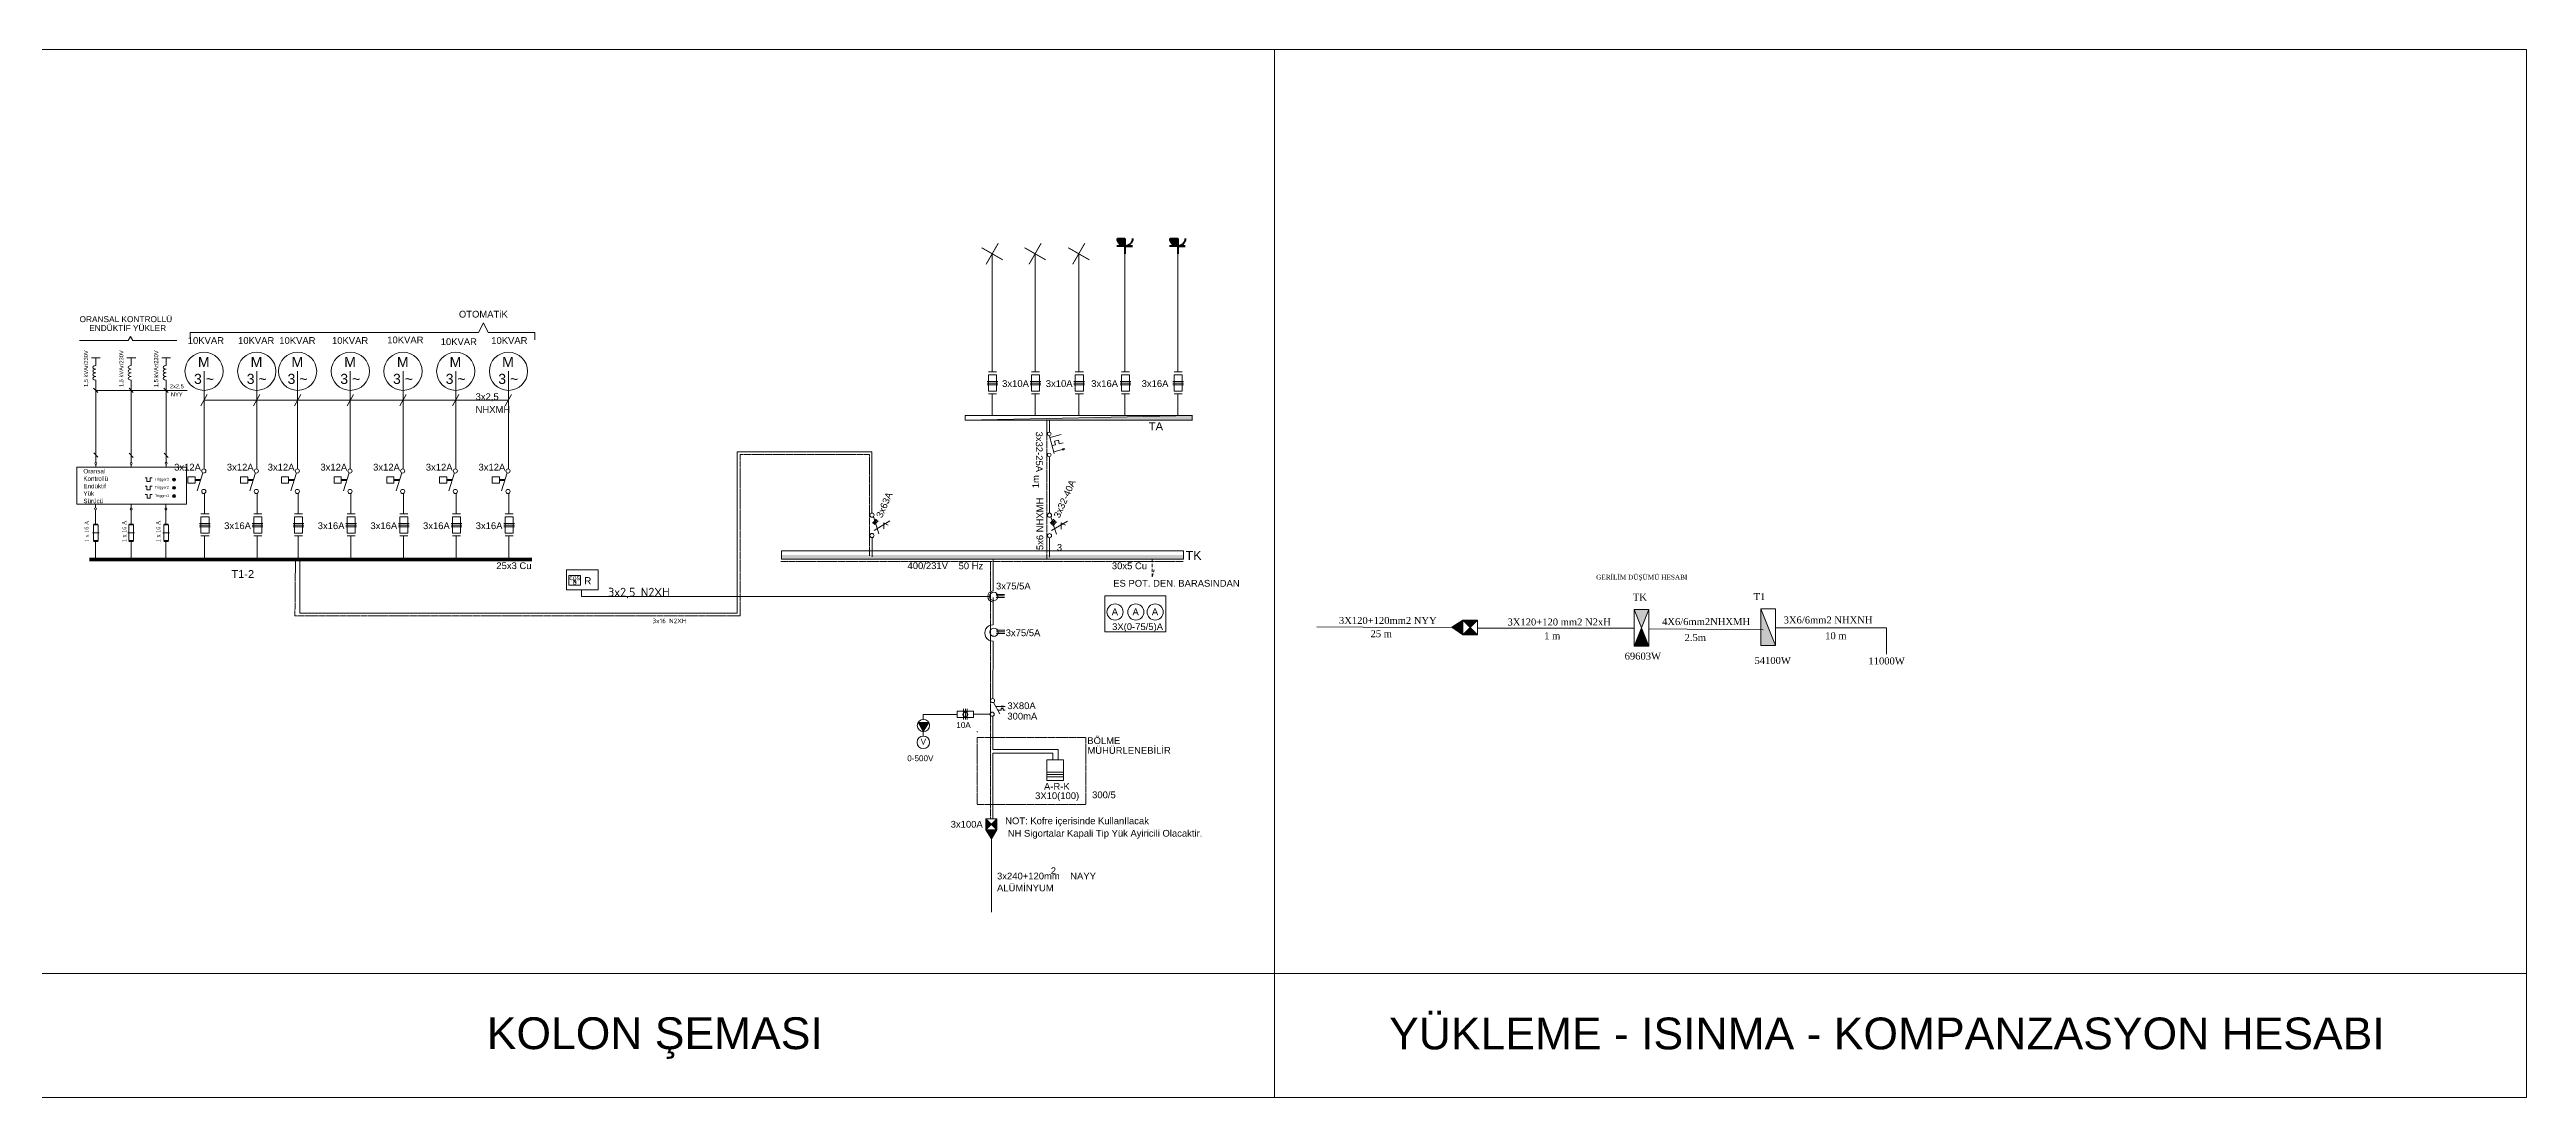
# Model space of a CAD drawing. Header units: millimetres. Extents: x -25043 to 36072, y 3768 to 12000.
# Drawn here: x 16615 to 36072, y 3768 to 12000 of the extents above; entities that cross this region are included whole.
import ezdxf
from ezdxf.enums import TextEntityAlignment as Align

# ---------------------------------------------------------------- set-up
doc = ezdxf.new("R2010")
doc.units = ezdxf.units.MM
for name, pattern in [('ACAD_ISO02W100', [15, 12, -3]), ('DASHDOT', [1, 0.5, -0.25, 0, -0.25]), ('DASHED', [19.05, 12.7, -6.35]), ('DASHEDX2', [38.1, 25.4, -12.7])]:
    doc.linetypes.add(name, pattern=pattern)
for name, color, linetype in [('00-KESITYAZI', 7, 'Continuous'), ('AKSESUAR', 7, 'Continuous'), ('AnaHat', 11, 'Continuous'), ('DUZ', 1, 'Continuous'), ('Elektrik T.', 4, 'Continuous'), ('MÝM', 5, 'Continuous'), ('NO3', 3, 'Continuous'), ('PANO', 12, 'Continuous'), ('TopraklamaY.', 3, 'ACAD_ISO02W100'), ('YAZÝ', 7, 'Continuous'), ('ZA', 4, 'DASHEDX2')]:
    doc.layers.add(name, color=color, linetype=linetype)
for name, color, linetype, lineweight in [('BOŞ', 7, 'Continuous', 20), ('EHAT-AYDINLATMA', 1, 'Continuous', 50), ('EHAT-DATA', 120, 'DASHED', 20), ('EHAT-GÜÇ', 140, 'Continuous', 50), ('ELK', 1, 'Continuous', 50), ('ELK035 KESIK', 3, 'ACAD_ISO02W100', 30), ('elk050', 1, 'Continuous', 50), ('GİZLİ IŞIK', 4, 'Continuous', 80), ('I-WALL', 2, 'Continuous', 13), ('OK', 51, 'Continuous', 20), ('Olcu', 7, 'Continuous', 5), ('PRİZ-1', 4, 'Continuous', 50), ('ZİL', 53, 'DASHDOT', 20)]:
    doc.layers.add(name, color=color, linetype=linetype, lineweight=lineweight)
doc.styles.add('CM-TBLK-STY1', font='isocpeur.ttf')
doc.styles.add('MEKAN', font='times.ttf')
doc.styles.get("Standard").update_dxf_attribs({"font": 'arial.ttf'})
doc.styles.add('style1', font='arial.ttf')
doc.styles.add('TXTX', font='arial.ttf')

# ---------------------------------------------------------------- blocks, each defined once
blk = doc.blocks.new('ETANŞ PRİZ')
at = {"layer": 'PRİZ-1'}
blk.add_hatch(color=256, dxfattribs=at).paths.add_polyline_path([(-12, -24), (0, -24), (0, -12, 0.414214)])
for p, q in [((0, -24), (0, 0)), ((11.8, -12), (-12.8, -12)), ((-12, -24), (0, -24)), ((0, -12), (11.8, -12))]:
    blk.add_line(p, q, dxfattribs=at)
blk.add_arc((0, -24), 12, 0, 180, dxfattribs=at)
at = {"layer": 'EHAT-DATA', "flags": 3}
blk.add_attdef('ETANŞ-PRİZ', (24.8, -22.4), '', height=10, dxfattribs=at)
blk = doc.blocks.new('J_ARMATUR')
at = {"layer": 'ELK', "const_width": 1}
for points in [[(9, -9), (-9, 9)], [(-9, -9), (9, 9)]]:
    blk.add_lwpolyline(points, dxfattribs=at)

msp = doc.modelspace()

# ---------------------------------------------------------------- hatches: boundary and pattern name
at = {"lineweight": 0, "true_color": 0xf1eb1f}
h = msp.add_hatch(color=2, dxfattribs=at)
h.dxf.hatch_style = 1
h.paths.add_polyline_path([(25592, 9126), (23807, 9090), (25592, 9090)])
at = {"layer": 'AnaHat', "lineweight": 0}
h = msp.add_hatch(color=256, dxfattribs=at)
h.dxf.hatch_style = 1
h.paths.add_polyline_path([(25523, 7998), (25523, 8030), (22365, 8030), (22365, 7998)])
at = {"layer": 'BOŞ', "lineweight": 0}
h = msp.add_hatch(color=3, dxfattribs=at)
h.paths.add_polyline_path([(29121, 7457), (29178, 7601), (29064, 7601)])
h.paths.add_polyline_path([(29178, 7314), (29121, 7457), (29064, 7314)])
for points in [[(30058, 7608), (30058, 7320), (30173, 7320)], [(27630, 7462), (27718, 7403), (27718, 7518)], [(29178, 7314), (29121, 7457), (29064, 7314)]]:
    msp.add_hatch(color=3, dxfattribs=at).paths.add_polyline_path(points)
h = msp.add_hatch(color=3, dxfattribs=at)
h.paths.add_polyline_path([(27776, 7461), (27833, 7518), (27718, 7518)])
h.paths.add_polyline_path([(27833, 7403), (27776, 7461), (27718, 7403)])
h.paths.add_polyline_path([(27718, 7518), (27630, 7462), (27718, 7403)])
at = {"layer": 'Olcu', "lineweight": 0}
h = msp.add_hatch(color=1, dxfattribs=at)
h.paths.add_polyline_path([(24014, 5914), (24057, 5957), (24057, 5872)])
h.paths.add_polyline_path([(23971, 5957), (24014, 5914), (23971, 5872)])
msp.add_hatch(color=1, dxfattribs=at).paths.add_polyline_path([(23971, 5872), (24057, 5872), (24014, 5801)])
at = {"layer": 'PANO', "lineweight": 0}
h = msp.add_hatch(color=256, dxfattribs=at)
h.paths.add_polyline_path([(24572, 8858), (24574, 8852), (24591, 8863)])
h.paths.add_polyline_path([(24591, 8863), (24571, 8864), (24572, 8858)])
at = {"layer": 'ZİL', "linetype": 'ByBlock', "lineweight": 0}
msp.add_hatch(color=256, dxfattribs=at).paths.add_polyline_path([(23479, 6642), (23439, 6713), (23520, 6713)])

# ---------------------------------------------------------------- linework, layer by layer
at = {"color": 0, "linetype": 'Continuous', "lineweight": 0}
for p, q in [((18256, 9777, 2645), (17719, 9777, 2645)), ((17719, 9777, 2645), (17719, 9737, 2645))]:
    msp.add_line(p, q, dxfattribs=at)
at = {"linetype": 'ByBlock', "lineweight": 0}
msp.add_line((20427, 9777, 2645), (20427, 9720, 2645), dxfattribs=at)
at = {"color": 3, "lineweight": 0}
for p, q in [((17013, 9579, 2645), (16944, 9579, 2645)), ((16979, 9518, 2645), (16979, 9579, 2645)), ((17292, 9579, 2645), (17223, 9579, 2645)), ((17257, 9518, 2645), (17257, 9579, 2645)), ((17566, 9579, 2645), (17497, 9579, 2645)), ((17531, 9518, 2645), (17531, 9579, 2645)), ((16979, 9365, 2645), (16979, 9404, 2645)), ((23807, 9126, 1323), (23807, 9090, 1323)), ((23807, 9090, 1323), (25592, 9126, 1323)), ((23076, 8014), (23076, 8163)), ((24470, 8012), (24470, 8161)), ((24027, 7752, 661), (24027, 7748, 661)), ((24027, 7752, 661), (24027, 7748, 661)), ((24027, 7672, 661), (24027, 7672, 661)), ((24027, 7672, 661), (24027, 7672, 661)), ((24027, 7404, 661), (24027, 7404, 661)), ((24027, 7404, 661), (24027, 7404, 661)), ((28052, 7454), (27831, 7454))]:
    msp.add_line(p, q, dxfattribs=at)
at = {"color": 7, "lineweight": 0}
for p, q in [((24065, 9393, 1323), (23981, 9393, 1323)), ((24065, 9393, 1323), (23981, 9393, 1323)), ((24065, 9380, 1323), (23981, 9380, 1323)), ((24065, 9380, 1323), (23981, 9380, 1323)), ((24065, 9367, 1323), (23981, 9367, 1323)), ((24065, 9367, 1323), (23981, 9367, 1323)), ((24055, 9468, 1323), (23992, 9468, 1323)), ((24055, 9468, 1323), (23992, 9468, 1323)), ((24055, 9446, 1323), (23992, 9446, 1323)), ((24055, 9446, 1323), (23992, 9446, 1323)), ((23992, 9446, 1323), (23992, 9318, 1323)), ((23992, 9446, 1323), (23992, 9318, 1323)), ((24055, 9318, 1323), (24055, 9446, 1323)), ((24055, 9318, 1323), (24055, 9446, 1323)), ((24402, 9393, 1323), (24318, 9393, 1323)), ((24402, 9393, 1323), (24318, 9393, 1323)), ((24402, 9380, 1323), (24318, 9380, 1323)), ((24402, 9380, 1323), (24318, 9380, 1323)), ((24402, 9367, 1323), (24318, 9367, 1323)), ((24402, 9367, 1323), (24318, 9367, 1323)), ((24392, 9468, 1323), (24329, 9468, 1323)), ((24392, 9468, 1323), (24329, 9468, 1323)), ((24392, 9446, 1323), (24329, 9446, 1323)), ((24392, 9446, 1323), (24329, 9446, 1323)), ((24329, 9446, 1323), (24329, 9318, 1323)), ((24329, 9446, 1323), (24329, 9318, 1323)), ((24392, 9318, 1323), (24392, 9446, 1323)), ((24392, 9318, 1323), (24392, 9446, 1323)), ((24745, 9393, 1323), (24661, 9393, 1323)), ((24745, 9393, 1323), (24661, 9393, 1323)), ((24745, 9380, 1323), (24661, 9380, 1323)), ((24745, 9380, 1323), (24661, 9380, 1323)), ((24745, 9367, 1323), (24661, 9367, 1323)), ((24745, 9367, 1323), (24661, 9367, 1323)), ((24736, 9468, 1323), (24673, 9468, 1323)), ((24736, 9468, 1323), (24673, 9468, 1323)), ((24736, 9446, 1323), (24673, 9446, 1323)), ((24736, 9446, 1323), (24673, 9446, 1323)), ((24673, 9446, 1323), (24673, 9318, 1323)), ((24673, 9446, 1323), (24673, 9318, 1323)), ((24736, 9318, 1323), (24736, 9446, 1323)), ((24736, 9318, 1323), (24736, 9446, 1323)), ((25108, 9393, 1323), (25024, 9393, 1323)), ((25108, 9393, 1323), (25024, 9393, 1323)), ((25108, 9380, 1323), (25024, 9380, 1323)), ((25108, 9380, 1323), (25024, 9380, 1323)), ((25108, 9367, 1323), (25024, 9367, 1323)), ((25108, 9367, 1323), (25024, 9367, 1323)), ((25098, 9468, 1323), (25035, 9468, 1323)), ((25098, 9468, 1323), (25035, 9468, 1323)), ((25098, 9446, 1323), (25035, 9446, 1323)), ((25098, 9446, 1323), (25035, 9446, 1323)), ((25035, 9446, 1323), (25035, 9318, 1323)), ((25035, 9446, 1323), (25035, 9318, 1323)), ((25098, 9318, 1323), (25098, 9446, 1323)), ((25098, 9318, 1323), (25098, 9446, 1323)), ((25522, 9393, 1323), (25438, 9393, 1323)), ((25522, 9393, 1323), (25438, 9393, 1323)), ((25522, 9380, 1323), (25438, 9380, 1323)), ((25522, 9380, 1323), (25438, 9380, 1323)), ((25522, 9367, 1323), (25438, 9367, 1323)), ((25522, 9367, 1323), (25438, 9367, 1323)), ((25512, 9468, 1323), (25449, 9468, 1323)), ((25512, 9468, 1323), (25449, 9468, 1323)), ((25449, 9446, 1323), (25449, 9318, 1323)), ((25449, 9446, 1323), (25449, 9318, 1323)), ((25512, 9446, 1323), (25449, 9446, 1323)), ((25512, 9446, 1323), (25449, 9446, 1323)), ((25512, 9318, 1323), (25512, 9446, 1323)), ((25512, 9318, 1323), (25512, 9446, 1323)), ((23992, 9318, 1323), (24055, 9318, 1323)), ((23992, 9318, 1323), (24055, 9318, 1323)), ((23992, 9296, 1323), (24055, 9296, 1323)), ((23992, 9296, 1323), (24055, 9296, 1323)), ((24329, 9318, 1323), (24392, 9318, 1323)), ((24329, 9318, 1323), (24392, 9318, 1323)), ((24329, 9296, 1323), (24392, 9296, 1323)), ((24329, 9296, 1323), (24392, 9296, 1323)), ((24673, 9318, 1323), (24736, 9318, 1323)), ((24673, 9318, 1323), (24736, 9318, 1323)), ((24673, 9296, 1323), (24736, 9296, 1323)), ((24673, 9296, 1323), (24736, 9296, 1323)), ((25035, 9318, 1323), (25098, 9318, 1323)), ((25035, 9318, 1323), (25098, 9318, 1323)), ((25035, 9296, 1323), (25098, 9296, 1323)), ((25035, 9296, 1323), (25098, 9296, 1323)), ((25449, 9318, 1323), (25512, 9318, 1323)), ((25449, 9318, 1323), (25512, 9318, 1323)), ((25449, 9296, 1323), (25512, 9296, 1323)), ((25449, 9296, 1323), (25512, 9296, 1323)), ((17758, 8622, 2645), (17802, 8622, 2645)), ((17758, 8622, 2645), (17802, 8622, 2645)), ((17758, 8616, 2645), (17800, 8616, 2645)), ((17758, 8616, 2645), (17800, 8616, 2645)), ((17820, 8674, 2645), (17775, 8534, 2645)), ((17820, 8674, 2645), (17775, 8534, 2645)), ((18172, 8622, 2645), (18216, 8622, 2645)), ((18172, 8622, 2645), (18216, 8622, 2645)), ((18172, 8616, 2645), (18214, 8616, 2645)), ((18172, 8616, 2645), (18214, 8616, 2645)), ((18234, 8674, 2645), (18189, 8534, 2645)), ((18234, 8674, 2645), (18189, 8534, 2645)), ((18493, 8622, 2645), (18537, 8622, 2645)), ((18493, 8622, 2645), (18537, 8622, 2645)), ((18493, 8616, 2645), (18535, 8616, 2645)), ((18493, 8616, 2645), (18535, 8616, 2645)), ((18555, 8674, 2645), (18510, 8534, 2645)), ((18555, 8674, 2645), (18510, 8534, 2645)), ((18907, 8622, 2645), (18951, 8622, 2645)), ((18907, 8622, 2645), (18951, 8622, 2645)), ((18907, 8616, 2645), (18949, 8616, 2645)), ((18907, 8616, 2645), (18949, 8616, 2645)), ((18969, 8674, 2645), (18924, 8534, 2645)), ((18969, 8674, 2645), (18924, 8534, 2645)), ((19321, 8622, 2645), (19365, 8622, 2645)), ((19321, 8622, 2645), (19365, 8622, 2645)), ((19321, 8616, 2645), (19363, 8616, 2645)), ((19321, 8616, 2645), (19363, 8616, 2645)), ((19383, 8674, 2645), (19338, 8534, 2645)), ((19383, 8674, 2645), (19338, 8534, 2645)), ((19735, 8622, 2645), (19779, 8622, 2645)), ((19735, 8622, 2645), (19779, 8622, 2645)), ((19735, 8616, 2645), (19777, 8616, 2645)), ((19735, 8616, 2645), (19777, 8616, 2645)), ((19797, 8674, 2645), (19752, 8534, 2645)), ((19797, 8674, 2645), (19752, 8534, 2645)), ((20149, 8622, 2645), (20192, 8622, 2645)), ((20149, 8622, 2645), (20192, 8622, 2645)), ((20149, 8616, 2645), (20191, 8616, 2645)), ((20149, 8616, 2645), (20191, 8616, 2645)), ((20211, 8674, 2645), (20166, 8534, 2645)), ((20211, 8674, 2645), (20166, 8534, 2645)), ((17877, 8276, 2645), (17793, 8276, 2645)), ((17877, 8276, 2645), (17793, 8276, 2645)), ((17877, 8263, 2645), (17793, 8263, 2645)), ((17877, 8263, 2645), (17793, 8263, 2645)), ((17877, 8250, 2645), (17793, 8250, 2645)), ((17877, 8250, 2645), (17793, 8250, 2645)), ((17868, 8352, 2645), (17805, 8352, 2645)), ((17868, 8352, 2645), (17805, 8352, 2645)), ((17868, 8330, 2645), (17805, 8330, 2645)), ((17868, 8330, 2645), (17805, 8330, 2645)), ((17805, 8330, 2645), (17805, 8201, 2645)), ((17805, 8330, 2645), (17805, 8201, 2645)), ((17805, 8201, 2645), (17868, 8201, 2645)), ((17805, 8201, 2645), (17868, 8201, 2645)), ((17805, 8180, 2645), (17868, 8180, 2645)), ((17805, 8180, 2645), (17868, 8180, 2645)), ((17868, 8201, 2645), (17868, 8330, 2645)), ((17868, 8201, 2645), (17868, 8330, 2645)), ((18291, 8276, 2645), (18207, 8276, 2645)), ((18291, 8276, 2645), (18207, 8276, 2645)), ((18291, 8263, 2645), (18207, 8263, 2645)), ((18291, 8263, 2645), (18207, 8263, 2645)), ((18291, 8250, 2645), (18207, 8250, 2645)), ((18291, 8250, 2645), (18207, 8250, 2645)), ((18282, 8352, 2645), (18219, 8352, 2645)), ((18282, 8352, 2645), (18219, 8352, 2645)), ((18282, 8330, 2645), (18219, 8330, 2645)), ((18282, 8330, 2645), (18219, 8330, 2645)), ((18219, 8330, 2645), (18219, 8201, 2645)), ((18219, 8330, 2645), (18219, 8201, 2645)), ((18219, 8201, 2645), (18282, 8201, 2645)), ((18219, 8201, 2645), (18282, 8201, 2645)), ((18219, 8180, 2645), (18282, 8180, 2645)), ((18219, 8180, 2645), (18282, 8180, 2645)), ((18282, 8201, 2645), (18282, 8330, 2645)), ((18282, 8201, 2645), (18282, 8330, 2645)), ((18612, 8276, 2645), (18528, 8276, 2645)), ((18612, 8276, 2645), (18528, 8276, 2645)), ((18612, 8263, 2645), (18528, 8263, 2645)), ((18612, 8263, 2645), (18528, 8263, 2645)), ((18612, 8250, 2645), (18528, 8250, 2645)), ((18612, 8250, 2645), (18528, 8250, 2645)), ((18603, 8352, 2645), (18540, 8352, 2645)), ((18603, 8352, 2645), (18540, 8352, 2645)), ((18603, 8330, 2645), (18540, 8330, 2645)), ((18603, 8330, 2645), (18540, 8330, 2645)), ((18540, 8330, 2645), (18540, 8201, 2645)), ((18540, 8330, 2645), (18540, 8201, 2645)), ((18540, 8201, 2645), (18603, 8201, 2645)), ((18540, 8201, 2645), (18603, 8201, 2645)), ((18540, 8180, 2645), (18603, 8180, 2645)), ((18540, 8180, 2645), (18603, 8180, 2645)), ((18603, 8201, 2645), (18603, 8330, 2645)), ((18603, 8201, 2645), (18603, 8330, 2645)), ((19026, 8276, 2645), (18942, 8276, 2645)), ((19026, 8276, 2645), (18942, 8276, 2645)), ((19026, 8263, 2645), (18942, 8263, 2645)), ((19026, 8263, 2645), (18942, 8263, 2645)), ((19026, 8250, 2645), (18942, 8250, 2645)), ((19026, 8250, 2645), (18942, 8250, 2645)), ((19017, 8352, 2645), (18954, 8352, 2645)), ((19017, 8352, 2645), (18954, 8352, 2645)), ((19017, 8330, 2645), (18954, 8330, 2645)), ((19017, 8330, 2645), (18954, 8330, 2645)), ((18954, 8330, 2645), (18954, 8201, 2645)), ((18954, 8330, 2645), (18954, 8201, 2645)), ((18954, 8201, 2645), (19017, 8201, 2645)), ((18954, 8201, 2645), (19017, 8201, 2645)), ((18954, 8180, 2645), (19017, 8180, 2645)), ((18954, 8180, 2645), (19017, 8180, 2645)), ((19017, 8201, 2645), (19017, 8330, 2645)), ((19017, 8201, 2645), (19017, 8330, 2645)), ((19440, 8276, 2645), (19356, 8276, 2645)), ((19440, 8276, 2645), (19356, 8276, 2645)), ((19440, 8263, 2645), (19356, 8263, 2645)), ((19440, 8263, 2645), (19356, 8263, 2645)), ((19440, 8250, 2645), (19356, 8250, 2645)), ((19440, 8250, 2645), (19356, 8250, 2645)), ((19430, 8352, 2645), (19367, 8352, 2645)), ((19430, 8352, 2645), (19367, 8352, 2645)), ((19430, 8330, 2645), (19367, 8330, 2645)), ((19430, 8330, 2645), (19367, 8330, 2645)), ((19367, 8330, 2645), (19367, 8201, 2645)), ((19367, 8330, 2645), (19367, 8201, 2645)), ((19367, 8201, 2645), (19430, 8201, 2645)), ((19367, 8201, 2645), (19430, 8201, 2645)), ((19367, 8180, 2645), (19430, 8180, 2645)), ((19367, 8180, 2645), (19430, 8180, 2645)), ((19430, 8201, 2645), (19430, 8330, 2645)), ((19430, 8201, 2645), (19430, 8330, 2645)), ((19854, 8276, 2645), (19770, 8276, 2645)), ((19854, 8276, 2645), (19770, 8276, 2645)), ((19854, 8263, 2645), (19770, 8263, 2645)), ((19854, 8263, 2645), (19770, 8263, 2645)), ((19854, 8250, 2645), (19770, 8250, 2645)), ((19854, 8250, 2645), (19770, 8250, 2645)), ((19844, 8352, 2645), (19781, 8352, 2645)), ((19844, 8352, 2645), (19781, 8352, 2645)), ((19844, 8330, 2645), (19781, 8330, 2645)), ((19844, 8330, 2645), (19781, 8330, 2645)), ((19781, 8330, 2645), (19781, 8201, 2645)), ((19781, 8330, 2645), (19781, 8201, 2645)), ((19781, 8201, 2645), (19844, 8201, 2645)), ((19781, 8201, 2645), (19844, 8201, 2645)), ((19781, 8180, 2645), (19844, 8180, 2645)), ((19781, 8180, 2645), (19844, 8180, 2645)), ((19844, 8201, 2645), (19844, 8330, 2645)), ((19844, 8201, 2645), (19844, 8330, 2645)), ((20268, 8276, 2645), (20184, 8276, 2645)), ((20268, 8276, 2645), (20184, 8276, 2645)), ((20268, 8263, 2645), (20184, 8263, 2645)), ((20268, 8263, 2645), (20184, 8263, 2645)), ((20268, 8250, 2645), (20184, 8250, 2645)), ((20268, 8250, 2645), (20184, 8250, 2645)), ((20258, 8352, 2645), (20195, 8352, 2645)), ((20258, 8352, 2645), (20195, 8352, 2645)), ((20258, 8330, 2645), (20195, 8330, 2645)), ((20258, 8330, 2645), (20195, 8330, 2645)), ((20195, 8330, 2645), (20195, 8201, 2645)), ((20195, 8330, 2645), (20195, 8201, 2645)), ((20195, 8201, 2645), (20258, 8201, 2645)), ((20195, 8201, 2645), (20258, 8201, 2645)), ((20195, 8180, 2645), (20258, 8180, 2645)), ((20195, 8180, 2645), (20258, 8180, 2645)), ((20258, 8201, 2645), (20258, 8330, 2645)), ((20258, 8201, 2645), (20258, 8330, 2645)), ((23109, 8312), (23081, 8281)), ((23109, 8312), (23081, 8281)), ((23087, 8331), (23130, 8195)), ((23116, 8306), (23087, 8274)), ((23116, 8306), (23090, 8277)), ((23123, 8299), (23094, 8268)), ((23123, 8299), (23098, 8272)), ((24504, 8311), (24475, 8279)), ((24504, 8311), (24475, 8279)), ((24481, 8330), (24525, 8194)), ((24511, 8304), (24482, 8273)), ((24511, 8304), (24484, 8276)), ((24518, 8298), (24489, 8267)), ((24518, 8298), (24493, 8271)), ((24525, 8291), (24496, 8260)), ((24051, 7720, 661), (24117, 7720, 661)), ((24051, 7720, 661), (24117, 7720, 661)), ((24051, 7708, 661), (24117, 7708, 661)), ((24053, 7439, 661), (24118, 7439, 661)), ((24053, 7439, 661), (24118, 7439, 661)), ((24053, 7426, 661), (24118, 7426, 661))]:
    msp.add_line(p, q, dxfattribs=at)
at = {"color": 4, "linetype": 'Continuous', "lineweight": 0}
for p, q in [((18243, 9247, 2645), (17829, 9247, 2645)), ((18564, 9247, 2645), (18243, 9247, 2645))]:
    msp.add_line(p, q, dxfattribs=at)
at = {"color": 3, "linetype": 'Continuous', "lineweight": 0}
msp.add_line((28157, 7455), (28052, 7454), dxfattribs=at)
at = {"color": 1, "lineweight": 0}
for p, q in [((23971, 5957), (24057, 5872)), ((24057, 5957), (23971, 5872)), ((23971, 5957), (24057, 5957)), ((23971, 5872), (23971, 5957)), ((24014, 5801), (23971, 5872)), ((24057, 5872), (23971, 5872)), ((24057, 5872), (24014, 5801)), ((24057, 5957), (24057, 5872))]:
    msp.add_line(p, q, dxfattribs=at)
at = {"lineweight": 0}
for points in [[(16402, 12000), (26237, 12000), (26237, 4743), (16402, 4743)], [(26237, 12000), (36072, 12000), (36072, 4743), (26237, 4743)], [(16402, 4743), (26237, 4743), (26237, 3768), (16402, 3768)], [(26237, 4743), (36072, 4743), (36072, 3768), (26237, 3768)]]:
    msp.add_lwpolyline(points, close=True, dxfattribs=at)
at = {"linetype": 'ByBlock', "lineweight": 0, "elevation": 2645}
msp.add_lwpolyline([(16829, 8428), (17692, 8428), (17692, 8720), (16829, 8719)], close=True, dxfattribs=at)
at = {"color": 7, "lineweight": 0, "elevation": 2645}
for points in [[(17758, 8594), (17758, 8644), (17702, 8644), (17702, 8594)], [(17758, 8594), (17758, 8644), (17702, 8644), (17702, 8594)], [(18172, 8594), (18172, 8644), (18115, 8644), (18115, 8594)], [(18172, 8594), (18172, 8644), (18115, 8644), (18115, 8594)], [(18493, 8594), (18493, 8644), (18437, 8644), (18437, 8594)], [(18493, 8594), (18493, 8644), (18437, 8644), (18437, 8594)], [(18907, 8594), (18907, 8644), (18850, 8644), (18850, 8594)], [(18907, 8594), (18907, 8644), (18850, 8644), (18850, 8594)], [(19321, 8594), (19321, 8644), (19264, 8644), (19264, 8594)], [(19321, 8594), (19321, 8644), (19264, 8644), (19264, 8594)], [(19735, 8594), (19735, 8644), (19678, 8644), (19678, 8594)], [(19735, 8594), (19735, 8644), (19678, 8644), (19678, 8594)], [(20149, 8594), (20149, 8644), (20092, 8644), (20092, 8594)], [(20149, 8594), (20149, 8644), (20092, 8644), (20092, 8594)]]:
    msp.add_lwpolyline(points, close=True, dxfattribs=at)
at = {"linetype": 'Continuous', "lineweight": 0}
for centre in [(17829, 9473, 2645), (18243, 9473, 2645), (18564, 9473, 2645), (18978, 9473, 2645), (19392, 9473, 2645), (19806, 9473, 2645), (20220, 9473, 2645)]:
    msp.add_circle(centre, 150, dxfattribs=at)
at = {"color": 7, "lineweight": 0}
for centre in [(17827, 8690, 2645), (17827, 8690, 2645), (18240, 8690, 2645), (18240, 8690, 2645), (18562, 8690, 2645), (18562, 8690, 2645), (18975, 8690, 2645), (18975, 8690, 2645), (19389, 8690, 2645), (19389, 8690, 2645), (19803, 8690, 2645), (19803, 8690, 2645), (20217, 8690, 2645), (20217, 8690, 2645), (17827, 8529, 2645), (17827, 8529, 2645), (18240, 8529, 2645), (18240, 8529, 2645), (18562, 8529, 2645), (18562, 8529, 2645), (18975, 8529, 2645), (18975, 8529, 2645), (19389, 8529, 2645), (19389, 8529, 2645), (19803, 8529, 2645), (19803, 8529, 2645), (20217, 8529, 2645), (20217, 8529, 2645), (23076, 8343), (23076, 8343), (23076, 8183), (23076, 8183), (24470, 8342), (24470, 8342), (24470, 8181), (24470, 8181)]:
    msp.add_circle(centre, 16.4, dxfattribs=at)
for centre, start, end in [((24032, 7704), 0, 180), ((24032, 7704), 180, 0), ((24034, 7423), 0, 180), ((24034, 7423), 180, 0)]:
    msp.add_arc(centre, 32.8, start, end, dxfattribs=at)
at = {"color": 3, "lineweight": 0, "extrusion": (0, 0, -1)}
for centre in [(16979, 9504, 2645), (16979, 9475, 2645), (16979, 9447, 2645), (16979, 9418, 2645), (17257, 9504, 2645), (17257, 9475, 2645), (17257, 9447, 2645), (17257, 9418, 2645), (17531, 9504, 2645), (17531, 9475, 2645), (17531, 9447, 2645), (17531, 9418, 2645)]:
    msp.add_ellipse(centre, major_axis=(-24, 0), ratio=0.593624, start_param=4.712389, end_param=7.853982, dxfattribs=at)
at = {"layer": 'AKSESUAR', "lineweight": 0}
for p, q in [((16994, 9307, 2645), (16961, 9341, 2645)), ((17273, 9307, 2645), (17240, 9341, 2645)), ((17547, 9307, 2645), (17514, 9341, 2645)), ((16978, 9323, 2645), (17697, 9323, 2645)), ((16995, 8798, 2645), (16962, 8831, 2645)), ((17273, 8796, 2645), (17240, 8830, 2645)), ((17548, 8795, 2645), (17515, 8829, 2645))]:
    msp.add_line(p, q, dxfattribs=at)
for centre in [(16979, 8749, 2645), (17257, 8749, 2645), (17531, 8750, 2645), (16977, 8393, 2645), (17256, 8391, 2645), (17530, 8391, 2645)]:
    msp.add_circle(centre, 7.55, dxfattribs=at)
at = {"layer": 'AnaHat', "lineweight": 0}
msp.add_lwpolyline([(22365, 8062), (24582, 8062), (25523, 8062), (25523, 7998), (22365, 7998)], close=True, dxfattribs=at)
at = {"layer": 'BOŞ', "color": 3, "lineweight": 0}
for p, q in [((29064, 7601), (29178, 7314)), ((29064, 7314), (29178, 7601)), ((30173, 7320), (30058, 7608)), ((27662, 7458), (26571, 7466)), ((27718, 7518), (27630, 7462)), ((27718, 7403), (27630, 7462)), ((27718, 7455), (27637, 7455)), ((27833, 7403), (27718, 7518)), ((27833, 7518), (27718, 7403)), ((27781, 7455), (27770, 7455)), ((27779, 7458), (27772, 7458)), ((29061, 7455), (28157, 7455)), ((29181, 7450), (30077, 7441)), ((30173, 7458), (31045, 7458)), ((31045, 7458), (31045, 7250))]:
    msp.add_line(p, q, dxfattribs=at)
for points in [[(29064, 7601), (29064, 7314), (29178, 7314), (29178, 7601)], [(30173, 7608), (30173, 7320), (30058, 7320), (30058, 7608)], [(27718, 7518), (27718, 7403), (27833, 7403), (27833, 7518)]]:
    msp.add_lwpolyline(points, close=True, dxfattribs=at)
at = {"layer": 'DUZ', "color": 7, "lineweight": 0}
for p, q in [((24052, 7695, 661), (24117, 7695, 661)), ((24053, 7413, 661), (24118, 7413, 661))]:
    msp.add_line(p, q, dxfattribs=at)
at = {"layer": 'EHAT-AYDINLATMA', "lineweight": 0, "ltscale": 0.2}
for p, q in [((24495, 6419), (24495, 6474)), ((24538, 6420), (24538, 6501))]:
    msp.add_line(p, q, dxfattribs=at)
at = {"layer": 'EHAT-GÜÇ', "lineweight": 0}
msp.add_line((24027, 7748), (24027, 7998), dxfattribs=at)
at = {"layer": 'EHAT-GÜÇ', "lineweight": 0, "ltscale": 0.2}
for p, q in [((24027, 7480), (24027, 7697)), ((24027, 7661, 661), (24027, 7480, 661)), ((24027, 7661, 661), (24027, 7480, 661)), ((24027, 7353), (24024, 6902)), ((23743, 6778), (23479, 6778)), ((23479, 6760), (23479, 6778)), ((23479, 6760), (23479, 6738)), ((23479, 6608), (23479, 6643)), ((24005, 6779), (23873, 6779)), ((24024, 6763), (24024, 6501)), ((24538, 6501), (24024, 6501)), ((24024, 6474), (24024, 5956)), ((24495, 6474), (24024, 6474)), ((24014, 5801), (24014, 5225))]:
    msp.add_line(p, q, dxfattribs=at)
at = {"layer": 'EHAT-GÜÇ', "color": 3, "lineweight": 0}
msp.add_arc((24029, 7704), 43.7, 92.6611, 267.3389, dxfattribs=at)
at = {"layer": 'EHAT-GÜÇ', "lineweight": 0, "ltscale": 0.2}
msp.add_arc((24025, 7417), 63.3, 88.7163, 271.2837, dxfattribs=at)
at = {"layer": 'Elektrik T.', "color": 1, "lineweight": 0}
for p, q in [((23075, 8357), (23075, 8752)), ((23076, 8014), (23076, 8168))]:
    msp.add_line(p, q, dxfattribs=at)
msp.add_lwpolyline([(23075, 8752), (23075, 8840), (22106, 8840), (22018, 8840), (22018, 7574), (18581, 7574), (18581, 7992)], dxfattribs=at)
at = {"layer": 'ELK035 KESIK', "lineweight": 0}
for p, q in [((24449, 7998), (24449, 9088)), ((22359, 7979, 1323), (25523, 7979, 1323)), ((24006, 5962), (24006, 7979, 1323))]:
    msp.add_line(p, q, dxfattribs=at)
at = {"layer": 'elk050', "lineweight": 0}
for p, q in [((24020, 9630, 1323), (24020, 10396, 1323)), ((24357, 9630, 1323), (24357, 10396, 1323)), ((24700, 9630, 1323), (24700, 10396, 1323)), ((25063, 9630, 1323), (25063, 10396, 1323)), ((25477, 9630, 1323), (25477, 10396, 1323)), ((24020, 9469, 1323), (24020, 9630, 1323)), ((24020, 9469, 1323), (24020, 9630, 1323)), ((24357, 9469, 1323), (24357, 9630, 1323)), ((24357, 9469, 1323), (24357, 9630, 1323)), ((24700, 9469, 1323), (24700, 9630, 1323)), ((24700, 9469, 1323), (24700, 9630, 1323)), ((25063, 9469, 1323), (25063, 9630, 1323)), ((25063, 9469, 1323), (25063, 9630, 1323)), ((25477, 9469, 1323), (25477, 9630, 1323)), ((25477, 9469, 1323), (25477, 9630, 1323)), ((16979, 9404, 2645), (16979, 8757, 2645)), ((17257, 9404, 2645), (17257, 8757, 2645)), ((17531, 9404, 2645), (17531, 8757, 2645)), ((17829, 8706, 2645), (17829, 9473, 2645)), ((18243, 8706, 2645), (18243, 9473, 2645)), ((18564, 8706, 2645), (18564, 9473, 2645)), ((18978, 8706, 2645), (18978, 9473, 2645)), ((19392, 8706, 2645), (19392, 9473, 2645)), ((19806, 8706, 2645), (19806, 9473, 2645)), ((20220, 8706, 2645), (20220, 9473, 2645)), ((24020, 9126, 1323), (24020, 9296, 1323)), ((24020, 9126, 1323), (24020, 9296, 1323)), ((24357, 9126, 1323), (24357, 9296, 1323)), ((24357, 9126, 1323), (24357, 9296, 1323)), ((24700, 9126, 1323), (24700, 9296, 1323)), ((24700, 9126, 1323), (24700, 9296, 1323)), ((25063, 9126, 1323), (25063, 9296, 1323)), ((25063, 9126, 1323), (25063, 9296, 1323)), ((25477, 9126, 1323), (25477, 9296, 1323)), ((25477, 9126, 1323), (25477, 9296, 1323)), ((24470, 8995), (24470, 9088)), ((24470, 8356), (24470, 8802)), ((16979, 8719, 2645), (16979, 8742, 2645)), ((17257, 8720, 2645), (17257, 8742, 2645)), ((17531, 8720, 2645), (17531, 8742, 2645)), ((16977, 8401, 2645), (16977, 8427, 2645)), ((16977, 8276, 2645), (16977, 8386, 2645)), ((17256, 8398, 2645), (17256, 8425, 2645)), ((17256, 8273, 2645), (17256, 8383, 2645)), ((17530, 8398, 2645), (17530, 8425, 2645)), ((17530, 8273, 2645), (17530, 8383, 2645)), ((17832, 8352, 2645), (17832, 8513, 2645)), ((17832, 8352, 2645), (17832, 8513, 2645)), ((18246, 8352, 2645), (18246, 8513, 2645)), ((18246, 8352, 2645), (18246, 8513, 2645)), ((18567, 8352, 2645), (18567, 8513, 2645)), ((18567, 8352, 2645), (18567, 8513, 2645)), ((18981, 8352, 2645), (18981, 8513, 2645)), ((18981, 8352, 2645), (18981, 8513, 2645)), ((19395, 8352, 2645), (19395, 8513, 2645)), ((19395, 8352, 2645), (19395, 8513, 2645)), ((19809, 8352, 2645), (19809, 8513, 2645)), ((19809, 8352, 2645), (19809, 8513, 2645)), ((20222, 8352, 2645), (20222, 8513, 2645)), ((20222, 8352, 2645), (20222, 8513, 2645)), ((17832, 8009, 2645), (17832, 8180, 2645)), ((17832, 8009, 2645), (17832, 8180, 2645)), ((18246, 8009, 2645), (18246, 8180, 2645)), ((18246, 8009, 2645), (18246, 8180, 2645)), ((18567, 8009, 2645), (18567, 8180, 2645)), ((18567, 8009, 2645), (18567, 8180, 2645)), ((18981, 8009, 2645), (18981, 8180, 2645)), ((18981, 8009, 2645), (18981, 8180, 2645)), ((19395, 8009, 2645), (19395, 8180, 2645)), ((19395, 8009, 2645), (19395, 8180, 2645)), ((19809, 8009, 2645), (19809, 8180, 2645)), ((19809, 8009, 2645), (19809, 8180, 2645)), ((20222, 8009, 2645), (20222, 8180, 2645)), ((20222, 8009, 2645), (20222, 8180, 2645)), ((16977, 8007, 2645), (16977, 8135, 2645)), ((17256, 8007, 2645), (17256, 8135, 2645)), ((17530, 8007, 2645), (17530, 8135, 2645)), ((24470, 8012), (24470, 8167))]:
    msp.add_line(p, q, dxfattribs=at)
at = {"layer": 'GİZLİ IŞIK', "lineweight": 0, "const_width": 30.3, "elevation": 1323}
msp.add_lwpolyline([(16928, 7994), (20405, 7994)], dxfattribs=at)
at = {"layer": 'I-WALL', "lineweight": 0}
msp.add_line((20795, 7755, 1323), (20795, 7704, 1323), dxfattribs=at)
at = {"layer": 'I-WALL', "lineweight": 0, "elevation": 2645}
msp.add_lwpolyline([(24906, 7709), (25384, 7709), (25384, 7427), (24906, 7427)], close=True, dxfattribs=at)
at = {"layer": 'MÝM', "color": 4, "lineweight": 0}
for p, q in [((17805, 9202, 2645), (17854, 9291, 2645)), ((18218, 9202, 2645), (18268, 9291, 2645)), ((18539, 9202, 2645), (18589, 9291, 2645)), ((18953, 9202, 2645), (19003, 9291, 2645)), ((19367, 9202, 2645), (19417, 9291, 2645)), ((19781, 9202, 2645), (19831, 9291, 2645)), ((20195, 9202, 2645), (20245, 9291, 2645))]:
    msp.add_line(p, q, dxfattribs=at)
at = {"layer": 'MÝM', "color": 4, "linetype": 'ByBlock', "lineweight": 0}
msp.add_line((20220, 9247, 2645), (18564, 9247, 2645), dxfattribs=at)
at = {"layer": 'NO3', "color": 3, "lineweight": 0}
msp.add_line((25593, 9126, 1323), (23807, 9126, 1323), dxfattribs=at)
at = {"layer": 'NO3', "lineweight": 0}
for p, q in [((23807, 9090, 1323), (25593, 9090, 1323)), ((25592, 9126, 1323), (25592, 9090, 1323))]:
    msp.add_line(p, q, dxfattribs=at)
at = {"layer": 'PANO', "lineweight": 0}
for p, q in [((24471, 8964, 1323), (24506, 8826, 1323)), ((24475, 8953, 1323), (24476, 8953, 1323)), ((24476, 8953, 1323), (24562, 8976, 1323)), ((24492, 8889, 1323), (24518, 8896, 1323)), ((24504, 8840, 1323), (24591, 8863, 1323)), ((24510, 8925, 1323), (24540, 8932, 1323)), ((24510, 8925, 1323), (24518, 8896, 1323)), ((24540, 8932, 1323), (24547, 8903, 1323)), ((24547, 8903, 1323), (24578, 8911, 1323)), ((24571, 8864, 1323), (24574, 8852, 1323)), ((24591, 8863, 1323), (24571, 8864, 1323)), ((24574, 8852, 1323), (24591, 8863, 1323))]:
    msp.add_line(p, q, dxfattribs=at)
for centre in [(24468, 8981, 1323), (24468, 8816, 1323)]:
    msp.add_circle(centre, 14.3, dxfattribs=at)
at = {"layer": 'TopraklamaY.', "lineweight": 0}
msp.add_line((23055, 8023), (23055, 8730), dxfattribs=at)
msp.add_lwpolyline([(23055, 8730), (23055, 8818), (22039, 8818), (22039, 8818), (22039, 7574), (22039, 7553), (18543, 7553), (18543, 7553), (18547, 7994)], dxfattribs=at)
at = {"layer": 'YAZÝ', "linetype": 'ByBlock', "lineweight": 0}
for p, q in [((19986, 9777, 2645), (18256, 9777, 2645)), ((20024, 9853, 2645), (19986, 9777, 2645)), ((20062, 9777, 2645), (20024, 9853, 2645)), ((20427, 9777, 2645), (20062, 9777, 2645)), ((16850, 9714, 2645), (17232, 9714, 2645)), ((17269, 9714, 2645), (17614, 9714, 2645)), ((17367, 8635, 2645), (17380, 8635, 2645)), ((17367, 8570, 2645), (17380, 8570, 2645)), ((17380, 8635, 2645), (17380, 8606, 2645)), ((17380, 8606, 2645), (17406, 8606, 2645)), ((17380, 8570, 2645), (17380, 8541, 2645)), ((17406, 8606, 2645), (17406, 8635, 2645)), ((17406, 8635, 2645), (17421, 8635, 2645)), ((17406, 8541, 2645), (17406, 8570, 2645)), ((17406, 8570, 2645), (17421, 8570, 2645)), ((17585, 8614, 2645), (17601, 8630, 2645)), ((17585, 8630, 2645), (17601, 8614, 2645)), ((17585, 8565, 2645), (17601, 8550, 2645)), ((17585, 8550, 2645), (17601, 8565, 2645)), ((17367, 8505, 2645), (17381, 8505, 2645)), ((17380, 8541, 2645), (17406, 8541, 2645)), ((17381, 8505, 2645), (17381, 8477, 2645)), ((17381, 8477, 2645), (17406, 8477, 2645)), ((17406, 8477, 2645), (17406, 8505, 2645)), ((17406, 8505, 2645), (17421, 8505, 2645)), ((17585, 8485, 2645), (17601, 8501, 2645)), ((17585, 8501, 2645), (17601, 8485, 2645))]:
    msp.add_line(p, q, dxfattribs=at)
at = {"layer": 'YAZÝ', "lineweight": 0}
for p, q in [((16952, 8205, 2645), (17004, 8205, 2645)), ((16960, 8273, 2645), (16995, 8273, 2645)), ((17231, 8205, 2645), (17283, 8205, 2645)), ((17239, 8273, 2645), (17274, 8273, 2645)), ((17504, 8205, 2645), (17557, 8205, 2645)), ((17513, 8273, 2645), (17548, 8273, 2645)), ((23093, 8222), (23217, 8298)), ((23168, 8235), (23168, 8283)), ((23168, 8283), (23203, 8264)), ((24487, 8221), (24611, 8296)), ((24563, 8233), (24563, 8282)), ((24563, 8282), (24597, 8263)), ((16960, 8135, 2645), (16996, 8135, 2645)), ((17239, 8135, 2645), (17275, 8135, 2645)), ((17513, 8135, 2645), (17549, 8135, 2645)), ((24000, 7704), (20795, 7704, 1323))]:
    msp.add_line(p, q, dxfattribs=at)
at = {"layer": 'YAZÝ', "linetype": 'ByBlock', "lineweight": 0, "elevation": 2645}
msp.add_lwpolyline([(17232, 9714), (17250, 9747), (17269, 9714)], dxfattribs=at)
at = {"layer": 'YAZÝ', "lineweight": 0, "elevation": 2645}
for points in [[(16960, 8143), (16996, 8143), (16996, 8266), (16960, 8266)], [(17239, 8143), (17275, 8143), (17275, 8266), (17239, 8266)], [(17513, 8143), (17549, 8143), (17549, 8266), (17513, 8266)]]:
    msp.add_lwpolyline(points, close=True, dxfattribs=at)
at = {"layer": 'YAZÝ', "lineweight": 0}
for centre in [(17593, 8622, 2645), (17593, 8557, 2645), (17593, 8493, 2645)]:
    msp.add_circle(centre, 11.1, dxfattribs=at)
at = {"layer": 'ZA', "linetype": 'DASHEDX2', "lineweight": 0}
for p, q in [((25276, 7998), (25276, 7858)), ((25276, 7858), (25293, 7912))]:
    msp.add_line(p, q, dxfattribs=at)
at = {"layer": 'ZİL', "linetype": 'ByBlock', "lineweight": 0}
for p, q in [((20695, 7868, 1323), (20785, 7868, 1323)), ((20695, 7794, 1323), (20695, 7868, 1323)), ((20785, 7794, 1323), (20695, 7794, 1323)), ((20750, 7812, 1323), (20730, 7831, 1323)), ((20785, 7868, 1323), (20785, 7794, 1323)), ((24027, 7392), (24036, 7393)), ((23794, 6820), (23794, 6737)), ((23810, 6820), (23810, 6737)), ((23823, 6820), (23823, 6737)), ((24030, 6870), (24080, 6783)), ((24095, 6840), (24047, 6840)), ((24064, 6812), (24090, 6812)), ((24090, 6824), (24106, 6824)), ((24090, 6812), (24090, 6824)), ((24095, 6846), (24122, 6840)), ((24095, 6834), (24095, 6846)), ((24122, 6840), (24095, 6834)), ((24106, 6824), (24106, 6812)), ((24106, 6812), (24123, 6812)), ((23437, 6713), (23523, 6713)), ((23479, 6642), (23438, 6714)), ((23522, 6715), (23479, 6642)), ((24449, 6420), (24449, 6258)), ((24579, 6420), (24449, 6420)), ((24579, 6323), (24449, 6323)), ((24579, 6306), (24449, 6306)), ((24579, 6287), (24449, 6287)), ((24449, 6258), (24579, 6258)), ((24579, 6258), (24579, 6420)), ((23901, 6090), (23901, 6083)), ((24020, 6198), (24020, 6198))]:
    msp.add_line(p, q, dxfattribs=at)
at = {"layer": 'ZİL', "color": 0, "linetype": 'ACAD_ISO02W100', "lineweight": 0}
for p, q in [((23901, 6595), (24755, 6595)), ((23901, 6595), (23901, 6069)), ((24755, 6595), (24755, 6069)), ((23901, 6069), (24755, 6069))]:
    msp.add_line(p, q, dxfattribs=at)
at = {"layer": 'ZİL', "linetype": 'ByBlock', "lineweight": 0, "elevation": 1323}
msp.add_lwpolyline([(20675, 7913), (20926, 7913), (20926, 7756), (20675, 7756)], close=True, dxfattribs=at)
at = {"layer": 'ZİL', "linetype": 'ByBlock', "lineweight": 0}
msp.add_lwpolyline([(23744, 6804), (23874, 6804), (23874, 6752), (23744, 6752)], close=True, dxfattribs=at)
for centre, radius in [((24985, 7582, 1323), 63.3), ((25148, 7582, 1323), 63.3), ((25300, 7582, 1323), 63.3), ((24023, 6886), 16.2), ((23480, 6690), 48.6), ((23809, 6777), 18.4), ((24020, 6779), 16.2), ((23479, 6558), 48.6)]:
    msp.add_circle(centre, radius, dxfattribs=at)
msp.add_arc((23904, 6639), 3.24, 90, 180, dxfattribs=at)
msp.add_solid([(24095, 6834), (24095, 6846), (24122, 6840)], dxfattribs=at)

# ---------------------------------------------------------------- block references
at = {"layer": 'ELK', "color": 3, "lineweight": 0, "xscale": 7.543286340772956, "yscale": 7.543286340772956, "zscale": 7.543286340772956, "rotation": 285.1151658158745}
for p in [(24020, 10396, 1323), (24357, 10396, 1323), (24700, 10396, 1323)]:
    msp.add_blockref('J_ARMATUR', p, dxfattribs=at)
at = {"layer": 'OK', "lineweight": 0, "xscale": -4.956033370348763, "yscale": 4.956033370348763, "zscale": 4.956033370348763, "rotation": 180}
for p in [(25063, 10396, 1323), (25477, 10396, 1323)]:
    msp.add_blockref('ETANŞ PRİZ', p, dxfattribs=at)

# ---------------------------------------------------------------- texts
at = {"lineweight": 0}
msp.add_text('2', height=53.1, dxfattribs=at).set_placement((24480, 5523, 1323))
at = {"linetype": 'Continuous', "lineweight": 0, "char_height": 79.2, "attachment_point": 1}
for insert in [(17750, 9585, 2645), (18164, 9585, 2645), (18485, 9585, 2645), (18899, 9585, 2645), (19313, 9585, 2645), (19727, 9585, 2645), (20140, 9585, 2645)]:
    msp.add_mtext_dynamic_manual_height_columns(' M \\P3 ~', width=258.24, gutter_width=22, heights=[0], dxfattribs=dict(at, insert=insert))
at = {"lineweight": 0, "attachment_point": 1}
for s, width, gutter_width, insert, char_height in [('TA', 340.29, 77.7, (25251, 9072, 1323), 62.1), ('T1-2', 340.29, 77.7, (18044, 7911, 1323), 62.1), ('KOLON ŞEMASI', 11069.56, 12.5, (20050, 4398), 250), ('YÜKLEME - ISINMA - KOMPANZASYON HESABI', 11069.56, 12.5, (27138, 4396), 250)]:
    msp.add_mtext_dynamic_manual_height_columns(s, width=width, gutter_width=gutter_width, heights=[0], dxfattribs=dict(at, insert=insert, char_height=char_height))
at = {"color": 1, "linetype": 'ByBlock', "lineweight": 0, "char_height": 31.94, "width": 372.95, "attachment_point": 3, "rotation": 90}
for insert in [(16891, 8300, 2645), (17186, 8300, 2645), (17453, 8300, 2645)]:
    msp.add_mtext('{\\fTimes New Roman|b0|i0|c162|p18;1 x 16 A}', dxfattribs=dict(at, insert=insert))
at = {"layer": '00-KESITYAZI', "lineweight": 0, "style": 'CM-TBLK-STY1'}
for s, height, p in [('3x2,5 N2XH ', 68.25, (21003, 7704)), ('3x16 N2XH ', 36.6, (21351, 7494, 1323))]:
    msp.add_text(s, height=height, dxfattribs=at).set_placement(p)
at = {"layer": 'AKSESUAR', "lineweight": 0, "style": 'style1'}
for s, height, p in [('ORANSAL KONTROLLÜ', 46.63, (16851, 9859, 2645)), ('ENDÜKTİF YÜKLER', 46.63, (16927, 9789, 2645)), ('2x2,5', 31.9, (17561, 9339, 2645)), ('NYY', 31.9, (17569, 9275, 2645))]:
    msp.add_text(s, height=height, dxfattribs=at).set_placement(p)
for p in [(16917, 9350, 2645), (17195, 9350, 2645), (17469, 9349, 2645)]:
    msp.add_text('1,5 kVAr/230V', height=31.94, rotation=90, dxfattribs=at).set_placement(p)
at = {"layer": 'AnaHat', "lineweight": 0, "insert": (25539, 8062), "char_height": 70.5, "attachment_point": 1}
msp.add_mtext_dynamic_manual_height_columns('TK', width=124.7, gutter_width=62.9, heights=[0], dxfattribs=at)
at = {"layer": 'BOŞ', "color": 3, "lineweight": 0, "style": 'MEKAN'}
for s, height, p in [('GERİLİM DÜŞÜMÜ HESABI', 37.21, (28764, 7837)), ('TK', 54.9, (29052, 7672)), ('T1', 54.9, (30001, 7675)), ('3X120+120mm2 NYY', 54.9, (26744, 7488)), ('25 m', 54.9, (26992, 7384)), ('3X120+120 mm2 N2xH', 54.9, (28068, 7476)), ('1 m', 54.9, (28356, 7368)), ('4X6/6mm2NHXMH', 54.9, (29282, 7479)), ('2.5m', 54.9, (29459, 7354)), ('3X6/6mm2 NHXNH', 54.9, (30237, 7492)), ('10 m', 54.9, (30563, 7368)), ('69603W', 54.9, (28988, 7208)), ('54100W', 54.9, (30008, 7174)), ('11000W', 54.9, (30903, 7170))]:
    msp.add_text(s, height=height, dxfattribs=at).set_placement(p)
at = {"layer": 'YAZÝ', "linetype": 'ByBlock', "lineweight": 0}
for s, height, p in [('OTOMATiK', 53.1, (19831, 9895, 2645)), ('10KVAR', 53.1, (17701, 9688, 2645)), ('10KVAR', 53.1, (18096, 9688, 2645)), ('10KVAR', 53.1, (18420, 9688, 2645)), ('10KVAR', 53.1, (18834, 9688, 2645)), ('10KVAR', 53.1, (19268, 9693, 2645)), ('10KVAR', 53.1, (19688, 9679, 2645)), ('10KVAR', 53.1, (20085, 9688, 2645)), ('3x10A', 53.1, (24098, 9350, 1323)), ('3x10A', 53.1, (24441, 9350, 1323)), ('3x16A', 53.1, (24798, 9350, 1323)), ('3x16A', 53.1, (25194, 9350, 1323)), ('3x2,5', 53.1, (19962, 9247, 2645)), ('NHXMH', 53.1, (19962, 9146, 2645)), ('3x12A', 53.1, (17594, 8693, 2645)), ('3x12A', 53.1, (18008, 8693, 2645)), ('3x12A', 53.1, (18329, 8693, 2645)), ('3x12A', 53.1, (18743, 8693, 2645)), ('3x12A', 53.1, (19157, 8693, 2645)), ('3x12A', 53.1, (19571, 8693, 2645)), ('3x12A', 53.1, (19985, 8693, 2645)), ('3x16A', 53.1, (17987, 8233, 2645)), ('3x16A', 53.1, (18722, 8233, 2645)), ('3x16A', 53.1, (19136, 8233, 2645)), ('3x16A', 53.1, (19549, 8233, 2645)), ('3x16A', 53.1, (19963, 8233, 2645)), ('3', 53.1, (24528, 8062)), ('25x3 Cu', 53.1, (20125, 7919, 2645)), ('400/231V', 53.1, (23355, 7919)), ('50 Hz', 53.1, (23756, 7918)), ('3x75/5A', 53.1, (24050, 7759, 661)), ('30x5 Cu', 53.1, (24960, 7918)), ('ES POT. DEN. BARASINDAN', 53.08, (24971, 7781)), ('A', 53.1, (24959, 7557, 1323)), ('A', 53.1, (25122, 7557, 1323)), ('A', 53.1, (25274, 7557, 1323)), ('3x75/5A', 53.1, (24126, 7392, 661)), ('3X(0-75/5)A', 53.08, (24962, 7440, 1323)), ('3X80A', 53.1, (24139, 6819)), ('300mA', 53.1, (24139, 6737)), ('BÖLME', 53.1, (24767, 6545, 661)), ('MÜHÜRLENEBİLİR', 53.08, (24768, 6468, 661)), ('A-R-K', 53.1, (24427, 6185)), ('3X10(100)', 53.1, (24357, 6112)), ('300/5', 53.1, (24805, 6119)), ('ALÜMİNYUM', 53.1, (24058, 5388)), ('3x240+120mm    NAYY', 53.08, (24058, 5481))]:
    msp.add_text(s, height=height, dxfattribs=at).set_placement(p)
at = {"layer": 'YAZÝ', "lineweight": 0}
for s, rotation, p in [('3x32-25A', 270, (24363, 8999, 1732)), ('1m', 90, (24388, 8554, -661)), ('3x32-40A', 66.241, (24549, 8315)), ('3x63A', 66.241, (23154, 8316)), ('5x6 NHXMH', 90, (24421, 8068, -661))]:
    msp.add_text(s, height=53.1, rotation=rotation, dxfattribs=at).set_placement(p)
for s, height, p in [('3x100A', 53.1, (23694, 5888, 661)), ('NOT: Kofre içerisinde KullanIlacak', 53.08, (24122, 5915, 661)), ('NH Sigortalar Kapali Tip Yük Ayiricili Olacaktir.', 53.08, (24142, 5817, 661))]:
    msp.add_text(s, height=height, dxfattribs=at).set_placement(p)
at = {"layer": 'YAZÝ', "linetype": 'ByBlock', "lineweight": 0, "attachment_point": 7}
for s, width, insert, char_height in [('{\\fArial|b0|i0|c162|p34;Oransal Kontrollü \\PEndüktif Yük Sürücü}', 107.1, (16881, 8436, 2645), 35.13), ('{\\fArial|b0|i0|c162|p34;Trigger3}', 26.46, (17442, 8608, 2645), 21.27), ('{\\fArial|b0|i0|c162|p34;Trigger2}', 26.46, (17442, 8545, 2645), 21.27), ('{\\fArial|b0|i0|c162|p34;Trigger1}', 26.46, (17443, 8478, 2645), 21.27)]:
    msp.add_mtext_dynamic_manual_height_columns(s, width=width, gutter_width=28.4, heights=[0], dxfattribs=dict(at, insert=insert, char_height=char_height))
at = {"layer": 'ZİL', "linetype": 'ByBlock', "lineweight": 0, "style": 'TXTX'}
for s, p in [('cos', (20740, 7851, 1323)), ('0', (20741, 7814, 1323))]:
    msp.add_text(s, height=38.4, dxfattribs=at).set_placement(p, align=Align.MIDDLE)
for s, height, p in [('R ', 57.6, (20814, 7798, 1323)), ('10A', 45.6, (23738, 6671)), ('0-500V', 45.6, (23353, 6410)), ('V', 45.6, (23458, 6541))]:
    msp.add_text(s, height=height, dxfattribs=at).set_placement(p)

doc.saveas('drawing.dxf')
